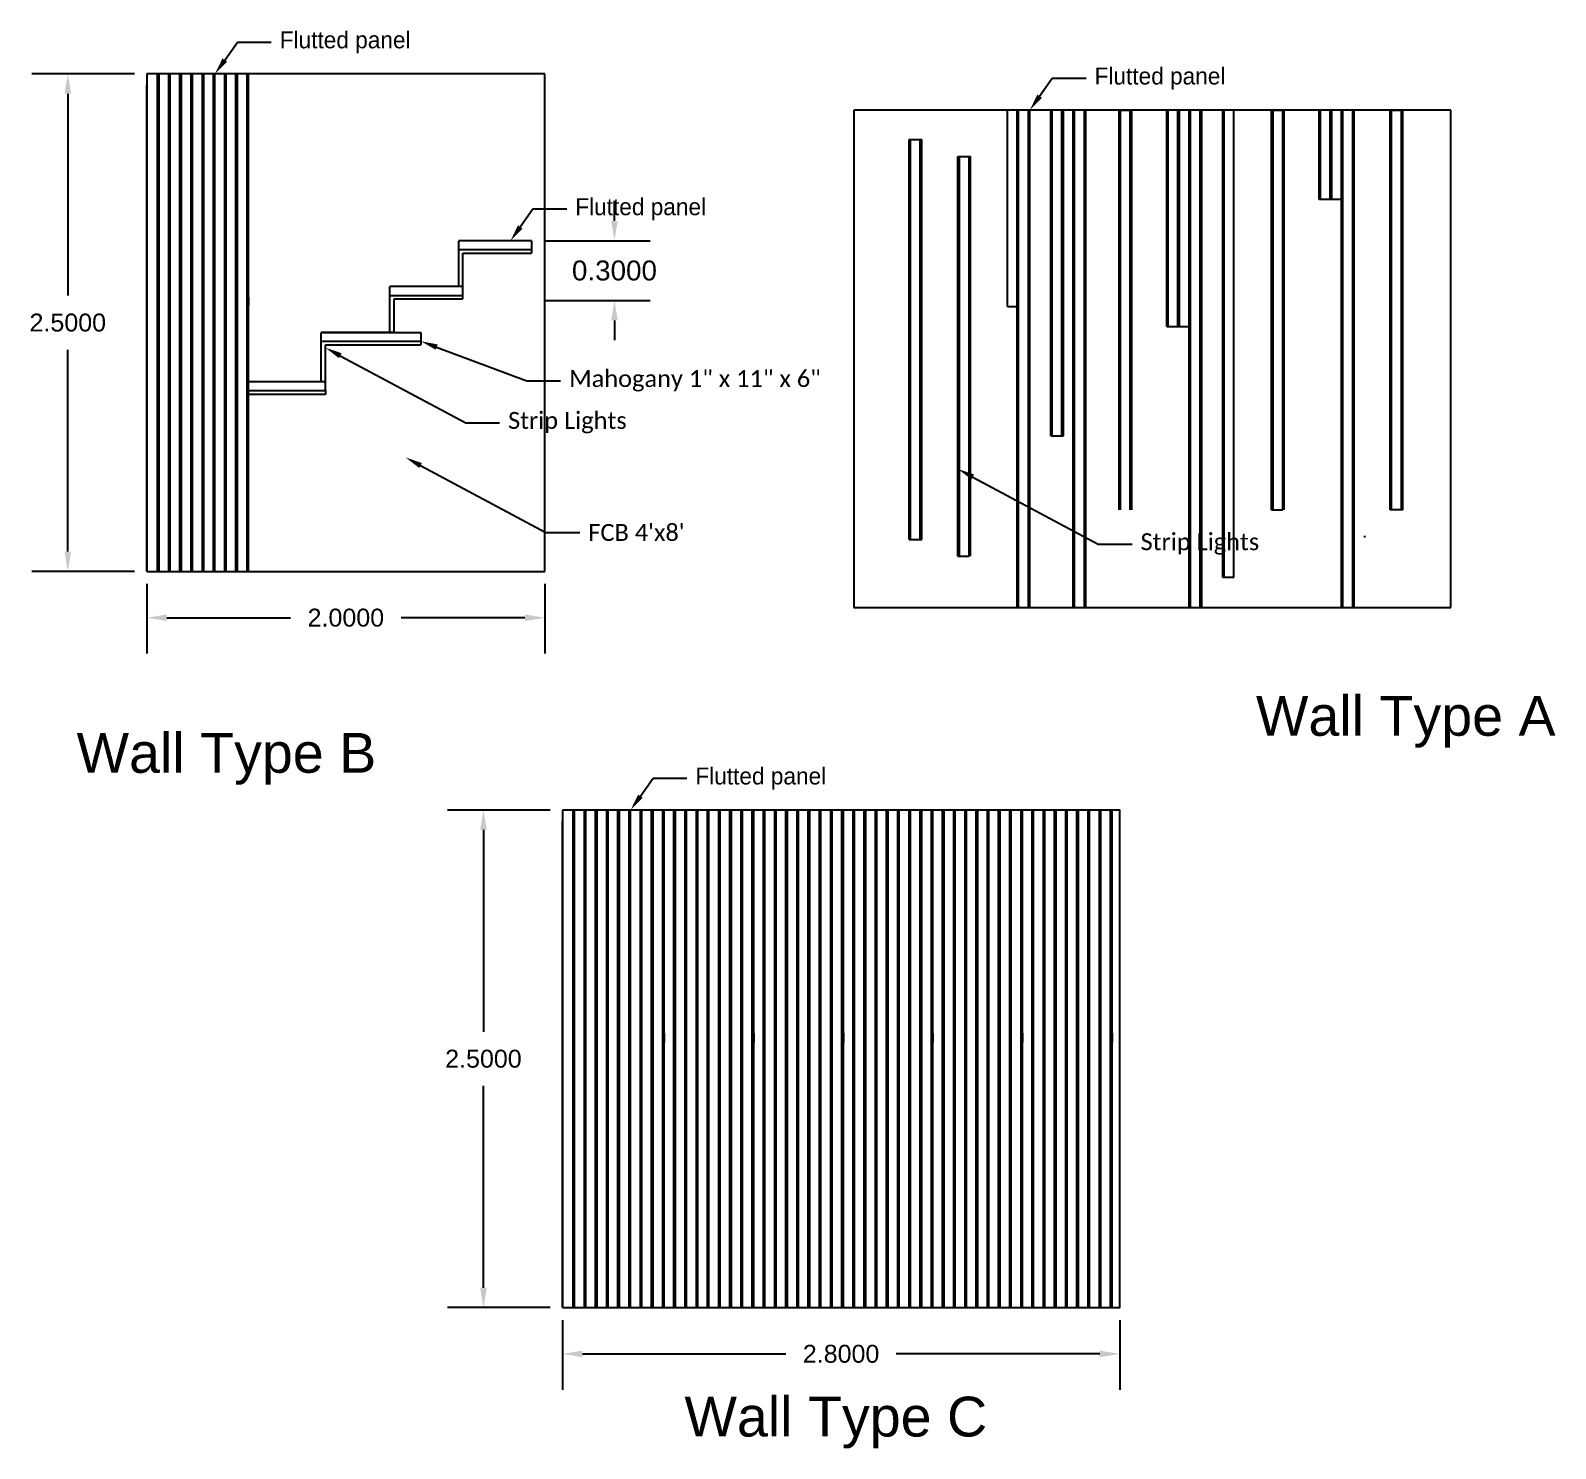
# Model space of a CAD drawing. Header units: inches. Extents: x -11 to 213, y -78 to 40.
# Drawn here: x 107.39 to 115.05, y 14.22 to 21.35 of the extents above; entities that cross this region are included whole.
import ezdxf
from ezdxf import colors
from ezdxf.entities.mleader import LeaderData, LeaderLine
from ezdxf.math import Vec2, Vec3

# ---------------------------------------------------------------- set-up
doc = ezdxf.new("R2010")
doc.units = ezdxf.units.IN
doc.header["$MEASUREMENT"] = 0
doc.layers.add('Edges', color=7, linetype='Continuous')
doc.styles.get("Standard").update_dxf_attribs({"font": 'arial.ttf'})
doc.styles.add('TITLE-T2', font='calibri.ttf')
doc.dimstyles.get("Standard").update_dxf_attribs({"dimtxt": 0.18, "dimasz": 0.1, "dimexe": 0.18, "dimexo": 0.0625, "dimgap": 0.09, "dimtad": 0, "dimtih": 1, "dimtoh": 1, "dimdec": 4, "dimzin": 0, "dimdsep": 46, "dimtxsty": 'Standard', "dimcen": 0.09, "dimadec": 0, "dimazin": 0, "dimtfac": 1, "dimtdec": 4, "dimtofl": 0, "dimtmove": 0, "dimatfit": 3, "dimfxl": 1, "dimtolj": 1, "dimtzin": 0, "dimarcsym": 0})

# ---------------------------------------------------------------- blocks, each defined once
blk = doc.blocks.new('*D12')
at = {"color": 0, "lineweight": -2}
for p, q in [((107.9734, 18.5684), (107.9734, 18.2182)), ((109.9734, 18.5684), (109.9734, 18.2182)), ((108.0734, 18.3982), (108.696, 18.3982)), ((109.8734, 18.3982), (109.2508, 18.3982))]:
    blk.add_line(p, q, dxfattribs=at)
at = {"color": 0}
for points in [[(108.0734, 18.4148), (108.0734, 18.3815), (107.9734, 18.3982)], [(109.8734, 18.4148), (109.8734, 18.3815), (109.9734, 18.3982)]]:
    blk.add_solid(points, dxfattribs=at)
at = {"layer": 'Defpoints', "color": 0}
for p in [(107.9734, 18.6309), (109.9734, 18.6309), (109.9734, 18.3982)]:
    blk.add_point(p, dxfattribs=at)
at = {"color": 0, "insert": (108.9734, 18.3982), "char_height": 0.18, "attachment_point": 5}
blk.add_mtext('\\A1;{\\H0.5x;2.0000}', dxfattribs=at)
blk = doc.blocks.new('*D13')
at = {"color": 0, "lineweight": -2}
for p, q in [((107.9109, 21.1309), (107.3962, 21.1309)), ((107.5762, 21.0309), (107.5762, 20.0169)), ((107.5762, 18.7309), (107.5762, 19.745)), ((107.9109, 18.6309), (107.3962, 18.6309))]:
    blk.add_line(p, q, dxfattribs=at)
at = {"color": 0}
for points in [[(107.5596, 21.0309), (107.5929, 21.0309), (107.5762, 21.1309)], [(107.5596, 18.7309), (107.5929, 18.7309), (107.5762, 18.6309)]]:
    blk.add_solid(points, dxfattribs=at)
at = {"layer": 'Defpoints', "color": 0}
for p in [(107.9734, 21.1309), (107.5762, 18.6309), (107.9734, 18.6309)]:
    blk.add_point(p, dxfattribs=at)
at = {"color": 0, "insert": (107.5762, 19.8809), "char_height": 0.18, "attachment_point": 5}
blk.add_mtext('\\A1;{\\H0.5x;2.5000}', dxfattribs=at)
blk = doc.blocks.new('*D29')
at = {"color": 0, "lineweight": -2}
for p, q in [((110.323, 20.3923), (110.323, 20.4923)), ((109.9683, 20.2923), (110.503, 20.2923)), ((109.9683, 19.9923), (110.503, 19.9923)), ((110.323, 19.8923), (110.323, 19.7923))]:
    blk.add_line(p, q, dxfattribs=at)
at = {"color": 0}
for points in [[(110.3063, 20.3923), (110.3397, 20.3923), (110.323, 20.2923)], [(110.3063, 19.8923), (110.3397, 19.8923), (110.323, 19.9923)]]:
    blk.add_solid(points, dxfattribs=at)
at = {"layer": 'Defpoints', "color": 0}
for p in [(109.9058, 20.2923), (109.9058, 19.9923), (110.323, 19.9923)]:
    blk.add_point(p, dxfattribs=at)
at = {"color": 0, "insert": (110.323, 20.1423), "char_height": 0.18, "attachment_point": 5}
blk.add_mtext('\\A1;{\\H0.55556x;0.3000}', dxfattribs=at)
blk = doc.blocks.new('*D45')
at = {"color": 0, "lineweight": -2}
for p, q in [((110.0619, 14.8694), (110.0619, 14.5191)), ((112.8619, 14.8694), (112.8619, 14.5191)), ((110.1619, 14.6991), (111.1845, 14.6991)), ((112.7619, 14.6991), (111.7394, 14.6991))]:
    blk.add_line(p, q, dxfattribs=at)
at = {"color": 0}
for points in [[(110.1619, 14.7158), (110.1619, 14.6825), (110.0619, 14.6991)], [(112.7619, 14.7158), (112.7619, 14.6825), (112.8619, 14.6991)]]:
    blk.add_solid(points, dxfattribs=at)
at = {"layer": 'Defpoints', "color": 0}
for p in [(110.0619, 14.9319), (112.8619, 14.9319), (112.8619, 14.6991)]:
    blk.add_point(p, dxfattribs=at)
at = {"color": 0, "insert": (111.4619, 14.6991), "char_height": 0.18, "attachment_point": 5}
blk.add_mtext('\\A1;{\\H0.5x;2.8000}', dxfattribs=at)
blk = doc.blocks.new('*D46')
at = {"color": 0, "lineweight": -2}
for p, q in [((109.9994, 17.4319), (109.4847, 17.4319)), ((109.6647, 17.3319), (109.6647, 16.3179)), ((109.6647, 15.0319), (109.6647, 16.046)), ((109.9994, 14.9319), (109.4847, 14.9319))]:
    blk.add_line(p, q, dxfattribs=at)
at = {"color": 0}
for points in [[(109.6481, 17.3319), (109.6814, 17.3319), (109.6647, 17.4319)], [(109.6481, 15.0319), (109.6814, 15.0319), (109.6647, 14.9319)]]:
    blk.add_solid(points, dxfattribs=at)
at = {"layer": 'Defpoints', "color": 0}
for p in [(110.0619, 17.4319), (109.6647, 14.9319), (110.0619, 14.9319)]:
    blk.add_point(p, dxfattribs=at)
at = {"color": 0, "insert": (109.6647, 16.1819), "char_height": 0.18, "attachment_point": 5}
blk.add_mtext('\\A1;{\\H0.5x;2.5000}', dxfattribs=at)

msp = doc.modelspace()

# ---------------------------------------------------------------- linework, layer by layer
for p, q in [((109.9734, 21.13092), (107.9734, 21.13092)), ((107.9734, 21.13092), (107.9734, 18.63092)), ((109.9734, 18.63092), (109.9734, 21.13092)), ((111.52533, 20.94918), (111.52533, 18.44918)), ((114.52533, 20.94918), (111.52533, 20.94918)), ((112.85878, 20.94918), (112.92237, 20.94918)), ((113.62533, 20.94918), (113.68892, 20.94918)), ((114.22083, 20.94918), (114.28442, 20.94918)), ((114.52533, 18.44918), (114.52533, 20.94918)), ((111.80375, 20.80115), (111.86735, 20.80115)), ((112.0489, 20.71657), (112.11249, 20.71657)), ((113.97645, 20.49912), (113.86394, 20.49912)), ((109.90578, 20.29235), (109.54033, 20.29235)), ((109.54033, 20.24814), (109.54033, 20.29235)), ((109.54033, 20.06219), (109.54033, 20.24814)), ((109.54033, 20.24814), (109.90578, 20.24814)), ((109.56063, 20.00018), (109.56063, 20.23034)), ((109.56063, 20.23034), (109.90578, 20.23034)), ((109.90578, 20.29235), (109.90578, 20.24814)), ((109.90578, 20.24814), (109.90578, 20.23034)), ((108.48458, 20.00932), (108.48458, 19.96512)), ((109.56063, 20.06219), (109.19518, 20.06219)), ((109.19518, 20.01799), (109.19518, 20.06219)), ((109.19518, 19.83203), (109.19518, 20.01799)), ((109.19518, 20.01799), (109.56063, 20.01799)), ((109.21548, 20.00018), (109.56063, 20.00018)), ((109.21548, 19.83203), (109.21548, 20.00018)), ((108.48458, 19.94479), (108.48458, 19.96512)), ((112.29774, 19.9616), (112.354, 19.9616)), ((112.40291, 19.9616), (112.41025, 19.9616)), ((113.09802, 19.86222), (113.21786, 19.86222)), ((113.26678, 19.86222), (113.27412, 19.86222)), ((109.21548, 19.83203), (108.85003, 19.83203)), ((108.85003, 19.78783), (108.85003, 19.83203)), ((108.85003, 19.83203), (109.35003, 19.83203)), ((108.85003, 19.58407), (108.85003, 19.78783)), ((108.85003, 19.78783), (109.35003, 19.78783)), ((109.35003, 19.83203), (109.35003, 19.77003)), ((108.87032, 19.53987), (108.87032, 19.77003)), ((108.87032, 19.77003), (109.21548, 19.77003)), ((109.21548, 19.77003), (109.35003, 19.77003)), ((108.87032, 19.58407), (108.48458, 19.58407)), ((108.48458, 19.53987), (108.85003, 19.53987)), ((108.87032, 19.51954), (108.48458, 19.51954)), ((108.54995, 19.53987), (108.87032, 19.53987)), ((108.87032, 19.53987), (108.87032, 19.51954)), ((112.51542, 19.313), (112.57901, 19.313)), ((113.26678, 18.9566), (113.27412, 18.9566)), ((113.62533, 18.94015), (113.68159, 18.94015)), ((114.28442, 18.94015), (114.22083, 18.94015)), ((111.80375, 18.79212), (111.86735, 18.79212)), ((114.09629, 18.80468), (114.08895, 18.80468)), ((112.0489, 18.70754), (112.10515, 18.70754)), ((107.9734, 18.63092), (109.9734, 18.63092)), ((113.43554, 18.60014), (113.37928, 18.60014)), ((111.52533, 18.44918), (114.52533, 18.44918)), ((112.06193, 17.43191), (110.06193, 17.43191)), ((110.06193, 17.43191), (110.06193, 14.93191)), ((110.5731, 16.31031), (110.5731, 16.26611)), ((110.5731, 16.24578), (110.5731, 16.26611)), ((111.02313, 16.31031), (111.02313, 16.26611)), ((111.47316, 16.31031), (111.47316, 16.26611)), ((111.92318, 16.31031), (111.92318, 16.26611)), ((112.37321, 16.31031), (112.37321, 16.26611)), ((112.82324, 16.31031), (112.82324, 16.26611)), ((110.06193, 14.93191), (112.06193, 14.93191))]:
    msp.add_line(p, q)
msp.add_lwpolyline([(112.06193, 14.93191), (112.86193, 14.93191), (112.86193, 17.43191), (112.06193, 17.43191)])
at = {"layer": 'Edges'}
for p, q in [((107.9734, 18.63092), (107.9734, 21.07672)), ((107.9734, 18.63092), (107.9734, 21.07672)), ((108.02721, 18.63092), (108.02721, 21.13092)), ((108.03455, 18.63092), (108.03455, 21.13092)), ((108.08347, 18.63092), (108.08347, 21.13092)), ((108.0908, 18.63092), (108.0908, 21.13092)), ((108.13972, 18.63092), (108.13972, 21.13092)), ((108.14706, 18.63092), (108.14706, 21.13092)), ((108.19597, 18.63092), (108.19597, 21.13092)), ((108.20331, 18.63092), (108.20331, 21.13092)), ((108.25223, 18.63092), (108.25223, 21.13092)), ((108.25956, 18.63092), (108.25956, 21.13092)), ((108.30848, 18.63092), (108.30848, 21.13092)), ((108.31582, 18.63092), (108.31582, 21.13092)), ((108.36473, 18.63092), (108.36473, 21.13092)), ((108.37207, 18.63092), (108.37207, 21.13092)), ((108.42099, 18.63092), (108.42099, 21.13092)), ((108.42832, 18.63092), (108.42832, 21.13092)), ((108.47724, 18.63092), (108.47724, 21.13092)), ((108.48458, 18.63092), (108.48458, 21.13092)), ((112.29774, 19.9616), (112.29774, 20.94918)), ((112.34666, 18.44918), (112.34666, 20.94918)), ((112.354, 18.44918), (112.354, 20.94918)), ((112.40291, 18.44918), (112.40291, 20.94918)), ((112.41025, 18.44918), (112.41025, 20.94918)), ((112.51542, 19.313), (112.51542, 20.94918)), ((112.52276, 19.313), (112.52276, 20.94918)), ((112.57167, 19.313), (112.57167, 20.94918)), ((112.57901, 19.313), (112.57901, 20.94918)), ((112.62792, 18.44918), (112.62792, 20.94918)), ((112.63526, 18.44918), (112.63526, 20.94918)), ((112.68418, 18.44918), (112.68418, 20.94918)), ((112.69152, 18.44918), (112.69152, 20.94918)), ((112.85878, 18.94015), (112.85878, 20.94918)), ((112.86612, 18.94015), (112.86612, 20.94918)), ((112.91504, 18.94015), (112.91504, 20.94918)), ((112.92237, 18.94015), (112.92237, 20.94918)), ((113.09802, 19.86222), (113.09802, 20.94918)), ((113.10536, 19.86222), (113.10536, 20.94918)), ((113.15427, 19.86222), (113.15427, 20.94918)), ((113.16161, 19.86222), (113.16161, 20.94918)), ((113.21052, 18.44918), (113.21052, 20.94918)), ((113.21786, 18.44918), (113.21786, 20.94918)), ((113.26678, 18.44918), (113.26678, 20.94918)), ((113.27412, 18.44918), (113.27412, 20.94918)), ((113.37928, 18.60014), (113.37928, 20.94918)), ((113.38662, 18.60014), (113.38662, 20.94918)), ((113.43554, 18.60014), (113.43554, 20.94918)), ((113.62533, 18.94015), (113.62533, 20.94918)), ((113.63267, 18.94015), (113.63267, 20.94918)), ((113.68159, 18.94015), (113.68159, 20.94918)), ((113.68892, 18.94015), (113.68892, 20.94918)), ((113.86394, 20.49912), (113.86394, 20.94918)), ((113.87128, 20.49912), (113.87128, 20.94918)), ((113.92019, 20.49912), (113.92019, 20.94918)), ((113.92753, 20.49912), (113.92753, 20.94918)), ((113.97645, 18.44918), (113.97645, 20.94918)), ((113.98378, 18.44918), (113.98378, 20.94918)), ((114.0327, 18.44918), (114.0327, 20.94918)), ((114.04004, 18.44918), (114.04004, 20.94918)), ((114.22083, 18.94015), (114.22083, 20.94918)), ((114.22817, 18.94015), (114.22817, 20.94918)), ((114.27708, 18.94015), (114.27708, 20.94918)), ((114.28442, 18.94015), (114.28442, 20.94918)), ((111.80375, 18.79212), (111.80375, 20.80115)), ((111.81109, 18.79212), (111.81109, 20.80115)), ((111.86001, 18.79212), (111.86001, 20.80115)), ((111.86735, 18.79212), (111.86735, 20.80115)), ((112.0489, 18.70754), (112.0489, 20.71657)), ((112.05624, 18.70754), (112.05624, 20.71657)), ((112.10515, 18.70754), (112.10515, 20.71657)), ((112.11249, 18.70754), (112.11249, 20.71657)), ((110.11574, 14.93191), (110.11574, 17.43191)), ((110.12308, 14.93191), (110.12308, 17.43191)), ((110.17199, 14.93191), (110.17199, 17.43191)), ((110.17933, 14.93191), (110.17933, 17.43191)), ((110.22825, 14.93191), (110.22825, 17.43191)), ((110.23558, 14.93191), (110.23558, 17.43191)), ((110.2845, 14.93191), (110.2845, 17.43191)), ((110.29184, 14.93191), (110.29184, 17.43191)), ((110.34075, 14.93191), (110.34075, 17.43191)), ((110.34809, 14.93191), (110.34809, 17.43191)), ((110.39701, 14.93191), (110.39701, 17.43191)), ((110.40434, 14.93191), (110.40434, 17.43191)), ((110.45326, 14.93191), (110.45326, 17.43191)), ((110.4606, 14.93191), (110.4606, 17.43191)), ((110.50951, 14.93191), (110.50951, 17.43191)), ((110.51685, 14.93191), (110.51685, 17.43191)), ((110.56577, 14.93191), (110.56577, 17.43191)), ((110.56577, 14.93191), (110.56577, 17.43191)), ((110.5731, 14.93191), (110.5731, 17.43191)), ((110.5731, 14.93191), (110.5731, 17.43191)), ((110.62202, 14.93191), (110.62202, 17.43191)), ((110.62936, 14.93191), (110.62936, 17.43191)), ((110.67827, 14.93191), (110.67827, 17.43191)), ((110.68561, 14.93191), (110.68561, 17.43191)), ((110.73453, 14.93191), (110.73453, 17.43191)), ((110.74186, 14.93191), (110.74186, 17.43191)), ((110.79078, 14.93191), (110.79078, 17.43191)), ((110.79812, 14.93191), (110.79812, 17.43191)), ((110.84703, 14.93191), (110.84703, 17.43191)), ((110.85437, 14.93191), (110.85437, 17.43191)), ((110.90329, 14.93191), (110.90329, 17.43191)), ((110.91062, 14.93191), (110.91062, 17.43191)), ((110.95954, 14.93191), (110.95954, 17.43191)), ((110.96688, 14.93191), (110.96688, 17.43191)), ((111.01579, 14.93191), (111.01579, 17.43191)), ((111.01579, 14.93191), (111.01579, 17.43191)), ((111.02313, 14.93191), (111.02313, 17.43191)), ((111.02313, 14.93191), (111.02313, 17.43191)), ((111.07205, 14.93191), (111.07205, 17.43191)), ((111.07938, 14.93191), (111.07938, 17.43191)), ((111.1283, 14.93191), (111.1283, 17.43191)), ((111.13564, 14.93191), (111.13564, 17.43191)), ((111.18455, 14.93191), (111.18455, 17.43191)), ((111.19189, 14.93191), (111.19189, 17.43191)), ((111.24081, 14.93191), (111.24081, 17.43191)), ((111.24814, 14.93191), (111.24814, 17.43191)), ((111.29706, 14.93191), (111.29706, 17.43191)), ((111.3044, 14.93191), (111.3044, 17.43191)), ((111.35331, 14.93191), (111.35331, 17.43191)), ((111.36065, 14.93191), (111.36065, 17.43191)), ((111.40957, 14.93191), (111.40957, 17.43191)), ((111.4169, 14.93191), (111.4169, 17.43191)), ((111.46582, 14.93191), (111.46582, 17.43191)), ((111.46582, 14.93191), (111.46582, 17.43191)), ((111.47316, 14.93191), (111.47316, 17.43191)), ((111.47316, 14.93191), (111.47316, 17.43191)), ((111.52207, 14.93191), (111.52207, 17.43191)), ((111.52941, 14.93191), (111.52941, 17.43191)), ((111.57833, 14.93191), (111.57833, 17.43191)), ((111.58566, 14.93191), (111.58566, 17.43191)), ((111.63458, 14.93191), (111.63458, 17.43191)), ((111.64192, 14.93191), (111.64192, 17.43191)), ((111.69083, 14.93191), (111.69083, 17.43191)), ((111.69817, 14.93191), (111.69817, 17.43191)), ((111.74709, 14.93191), (111.74709, 17.43191)), ((111.75442, 14.93191), (111.75442, 17.43191)), ((111.80334, 14.93191), (111.80334, 17.43191)), ((111.81068, 14.93191), (111.81068, 17.43191)), ((111.85959, 14.93191), (111.85959, 17.43191)), ((111.86693, 14.93191), (111.86693, 17.43191)), ((111.91585, 14.93191), (111.91585, 17.43191)), ((111.91585, 14.93191), (111.91585, 17.43191)), ((111.92318, 14.93191), (111.92318, 17.43191)), ((111.92318, 14.93191), (111.92318, 17.43191)), ((111.9721, 14.93191), (111.9721, 17.43191)), ((111.97944, 14.93191), (111.97944, 17.43191)), ((112.02835, 14.93191), (112.02835, 17.43191)), ((112.03569, 14.93191), (112.03569, 17.43191)), ((112.08461, 14.93191), (112.08461, 17.43191)), ((112.09194, 14.93191), (112.09194, 17.43191)), ((112.14086, 14.93191), (112.14086, 17.43191)), ((112.1482, 14.93191), (112.1482, 17.43191)), ((112.19711, 14.93191), (112.19711, 17.43191)), ((112.20445, 14.93191), (112.20445, 17.43191)), ((112.25337, 14.93191), (112.25337, 17.43191)), ((112.2607, 14.93191), (112.2607, 17.43191)), ((112.30962, 14.93191), (112.30962, 17.43191)), ((112.31696, 14.93191), (112.31696, 17.43191)), ((112.36587, 14.93191), (112.36587, 17.43191)), ((112.36587, 14.93191), (112.36587, 17.43191)), ((112.37321, 14.93191), (112.37321, 17.43191)), ((112.37321, 14.93191), (112.37321, 17.43191)), ((112.42213, 14.93191), (112.42213, 17.43191)), ((112.42946, 14.93191), (112.42946, 17.43191)), ((112.47838, 14.93191), (112.47838, 17.43191)), ((112.48572, 14.93191), (112.48572, 17.43191)), ((112.53463, 14.93191), (112.53463, 17.43191)), ((112.54197, 14.93191), (112.54197, 17.43191)), ((112.59089, 14.93191), (112.59089, 17.43191)), ((112.59822, 14.93191), (112.59822, 17.43191)), ((112.64714, 14.93191), (112.64714, 17.43191)), ((112.65448, 14.93191), (112.65448, 17.43191)), ((112.70339, 14.93191), (112.70339, 17.43191)), ((112.71073, 14.93191), (112.71073, 17.43191)), ((112.75965, 14.93191), (112.75965, 17.43191)), ((112.76698, 14.93191), (112.76698, 17.43191)), ((112.8159, 14.93191), (112.8159, 17.43191)), ((112.82324, 14.93191), (112.82324, 17.43191)), ((110.06193, 14.93191), (110.06193, 17.37771)), ((110.06193, 14.93191), (110.06193, 17.37771))]:
    msp.add_line(p, q, dxfattribs=at)

# ---------------------------------------------------------------- texts
at = {"char_height": 0.2, "width": 4.0458323, "attachment_point": 1}
for s, insert in [('Wall Type A', (113.54636, 18.00523)), ('Wall Type B', (107.6203, 17.81914)), ('Wall Type C', (110.67474, 14.48413))]:
    msp.add_mtext(s, dxfattribs=dict(at, insert=insert))

# ---------------------------------------------------------------- dimensions: what is measured, and where the dimension line sits
for base, p1, p2, text, picture, middle in [((107.57622, 18.63092), (107.9734, 21.13092), (107.9734, 18.63092), '{\\H0.5x;<>}', '*D13', (107.57622, 19.88092)), ((110.323, 19.99235), (109.90578, 20.29235), (109.90578, 19.99235), '{\\H0.55556x;<>}', '*D29', (110.323, 20.14235)), ((109.66474, 14.93191), (110.06193, 17.43191), (110.06193, 14.93191), '{\\H0.5x;<>}', '*D46', (109.66474, 16.18191))]:
    dim = msp.add_linear_dim(base=base, p1=p1, p2=p2, angle=90, text=text, dimstyle='Standard')
    dim.commit()
    dim.dimension.update_dxf_attribs({"geometry": picture, "text_midpoint": middle})
for base, p1, p2, picture, middle in [((109.9734, 18.39815), (107.9734, 18.63092), (109.9734, 18.63092), '*D12', (108.9734, 18.39815)), ((112.86193, 14.69915), (110.06193, 14.93191), (112.86193, 14.93191), '*D45', (111.46193, 14.69915))]:
    dim = msp.add_linear_dim(base=base, p1=p1, p2=p2, text='{\\H0.5x;<>}', dimstyle='Standard')
    dim.commit()
    dim.dimension.update_dxf_attribs({"geometry": picture, "text_midpoint": middle})

# ---------------------------------------------------------------- leaders
ml = msp.add_multileader_mtext('Standard')
ml.set_content('{\\Fcdm_nc|c0;Flutted panel}', color=256, style='TITLE-T2')
ml.set_leader_properties()
ml.build(insert=Vec2(0, 0))
ml.multileader.update_dxf_attribs({"text_top_attachment_type": 32, "text_bottom_attachment_type": 4786, "dogleg_length": 0.36, "arrow_head_size": 0.08504})
ctx = ml.context
ctx.base_point, ctx.char_height, ctx.arrow_head_size, ctx.landing_gap_size, ctx.plane_origin = Vec3(108.59864, 21.29083), 0.0850383, 0.08504, 0.04252, Vec3(108.31582, 21.13092)
notes = []
notes.append((ctx, [(0, (1, 1, 0), (108.42856, 21.29083), (1, 0), 0.17008, [(0, [(108.31582, 21.13092)], 0, [])])]))
ctx.mtext.insert, ctx.mtext.flow_direction = Vec3(108.64116, 21.3444), 5
ml = msp.add_multileader_mtext('Standard')
ml.set_content('{\\Fcdm_nc|c0;Flutted panel}', color=256, style='TITLE-T2')
ml.set_leader_properties()
ml.build(insert=Vec2(0, 0))
ml.multileader.update_dxf_attribs({"text_top_attachment_type": 32, "text_bottom_attachment_type": 4786, "dogleg_length": 0.36, "arrow_head_size": 0.08504})
ctx = ml.context
ctx.base_point, ctx.char_height, ctx.arrow_head_size, ctx.landing_gap_size, ctx.plane_origin = Vec3(112.69307, 21.10909), 0.0850383, 0.08504, 0.04252, Vec3(112.41025, 20.94918)
notes.append((ctx, [(0, (1, 1, 0), (112.52299, 21.10909), (1, 0), 0.17008, [(0, [(112.41025, 20.94918)], 0, [])])]))
ctx.mtext.insert, ctx.mtext.flow_direction = Vec3(112.73559, 21.16266), 5
ml = msp.add_multileader_mtext('Standard')
ml.set_content('{\\Fcdm_nc|c0;Flutted panel}', color=256, style='TITLE-T2')
ml.set_leader_properties()
ml.build(insert=Vec2(0, 0))
ml.multileader.update_dxf_attribs({"text_top_attachment_type": 32, "text_bottom_attachment_type": 4786, "dogleg_length": 0.36, "arrow_head_size": 0.08504})
ctx = ml.context
ctx.base_point, ctx.char_height, ctx.arrow_head_size, ctx.landing_gap_size, ctx.plane_origin = Vec3(110.08357, 20.45226), 0.0850383, 0.08504, 0.04252, Vec3(109.80075, 20.29235)
notes.append((ctx, [(0, (1, 1, 0), (109.91349, 20.45226), (1, 0), 0.17008, [(0, [(109.80075, 20.29235)], 0, [])])]))
ctx.mtext.insert, ctx.mtext.flow_direction = Vec3(110.12609, 20.50583), 5
ml = msp.add_multileader_mtext('Standard')
ml.set_content('Mahogany 1" x 11" x 6"', color=256, style='TITLE-T2')
ml.set_leader_properties()
ml.build(insert=Vec2(0, 0))
ml.multileader.update_dxf_attribs({"text_top_attachment_type": 32, "text_bottom_attachment_type": 4786, "dogleg_length": 0.17008, "arrow_head_size": 0.08504})
ctx = ml.context
ctx.base_point, ctx.char_height, ctx.arrow_head_size, ctx.landing_gap_size, ctx.plane_origin = Vec3(110.05269, 19.58824), 0.0850383, 0.08504, 0.04252, Vec3(109.53483, 20.0401)
notes.append((ctx, [(0, (1, 1, 0), (109.88262, 19.58824), (1, 0), 0.17008, [(0, [(109.35003, 19.78783)], 0, [])])]))
ctx.mtext.insert, ctx.mtext.flow_direction = Vec3(110.09521, 19.6427), 5
ml = msp.add_multileader_mtext('Standard')
ml.set_content('Strip Lights', color=256, style='TITLE-T2')
ml.set_leader_properties()
ml.build(insert=Vec2(0, 0))
ml.multileader.update_dxf_attribs({"text_top_attachment_type": 32, "text_bottom_attachment_type": 4786, "dogleg_length": 0.17008, "arrow_head_size": 0.08504})
ctx = ml.context
ctx.base_point, ctx.char_height, ctx.arrow_head_size, ctx.landing_gap_size, ctx.plane_origin = Vec3(109.74589, 19.3777), 0.0850383, 0.08504, 0.04252, Vec3(108.8706, 19.75507)
notes.append((ctx, [(0, (1, 1, 0), (109.57581, 19.3777), (1, 0), 0.17008, [(0, [(108.8706, 19.75507)], 0, [])])]))
ctx.mtext.insert, ctx.mtext.flow_direction = Vec3(109.78841, 19.43216), 5
ml = msp.add_multileader_mtext('Standard')
ml.set_content("FCB 4'x8'", color=256, style='TITLE-T2')
ml.set_leader_properties()
ml.build(insert=Vec2(0, 0))
ml.multileader.update_dxf_attribs({"text_top_attachment_type": 32, "text_bottom_attachment_type": 4786, "dogleg_length": 0.17008, "arrow_head_size": 0.08504})
ctx = ml.context
ctx.base_point, ctx.char_height, ctx.arrow_head_size, ctx.landing_gap_size, ctx.plane_origin = Vec3(110.14913, 18.82603), 0.085038, 0.08504, 0.04252, Vec3(109.27384, 19.2034)
notes.append((ctx, [(0, (1, 1, 0), (109.97906, 18.82603), (1, 0), 0.17008, [(0, [(109.27384, 19.2034)], 0, [])])]))
ctx.mtext.insert, ctx.mtext.flow_direction = Vec3(110.19165, 18.86917), 5
ml = msp.add_multileader_mtext('Standard')
ml.set_content('Strip Lights', color=256, style='TITLE-T2')
ml.set_leader_properties()
ml.build(insert=Vec2(0, 0))
ml.multileader.update_dxf_attribs({"text_top_attachment_type": 32, "text_bottom_attachment_type": 4786, "dogleg_length": 0.17008, "arrow_head_size": 0.08504})
ctx = ml.context
ctx.base_point, ctx.char_height, ctx.arrow_head_size, ctx.landing_gap_size, ctx.plane_origin = Vec3(112.92419, 18.76808), 0.0850383, 0.08504, 0.04252, Vec3(112.0489, 19.14545)
notes.append((ctx, [(0, (1, 1, 0), (112.75412, 18.76808), (1, 0), 0.17008, [(0, [(112.0489, 19.14545)], 0, [])])]))
ctx.mtext.insert, ctx.mtext.flow_direction = Vec3(112.96671, 18.82253), 5
ml = msp.add_multileader_mtext('Standard')
ml.set_content('{\\Fcdm_nc|c0;Flutted panel}', color=256, style='TITLE-T2')
ml.set_leader_properties()
ml.build(insert=Vec2(0, 0))
ml.multileader.update_dxf_attribs({"text_top_attachment_type": 32, "text_bottom_attachment_type": 4786, "dogleg_length": 0.36, "arrow_head_size": 0.08504})
ctx = ml.context
ctx.base_point, ctx.char_height, ctx.arrow_head_size, ctx.landing_gap_size, ctx.plane_origin = Vec3(110.68717, 17.59182), 0.0850383, 0.08504, 0.04252, Vec3(110.40434, 17.43191)
notes.append((ctx, [(0, (1, 1, 0), (110.51709, 17.59182), (1, 0), 0.17008, [(0, [(110.40434, 17.43191)], 0, [])])]))
ctx.mtext.insert, ctx.mtext.flow_direction = Vec3(110.72968, 17.64539), 5
for ctx, leaders in notes:
    for number, flags, end, landing, length, lines in leaders:
        leader = LeaderData()
        leader.index, (leader.has_last_leader_line, leader.has_dogleg_vector, leader.attachment_direction) = number, flags
        leader.last_leader_point, leader.dogleg_vector, leader.dogleg_length = Vec3(end), Vec3(landing), length
        for number, points, colour, breaks in lines:
            line = LeaderLine()
            line.index, line.vertices, line.color, line.breaks = number, Vec3.list(points), colors.encode_raw_color(colour), breaks
            leader.lines.append(line)
        ctx.leaders.append(leader)

doc.saveas('drawing.dxf')
